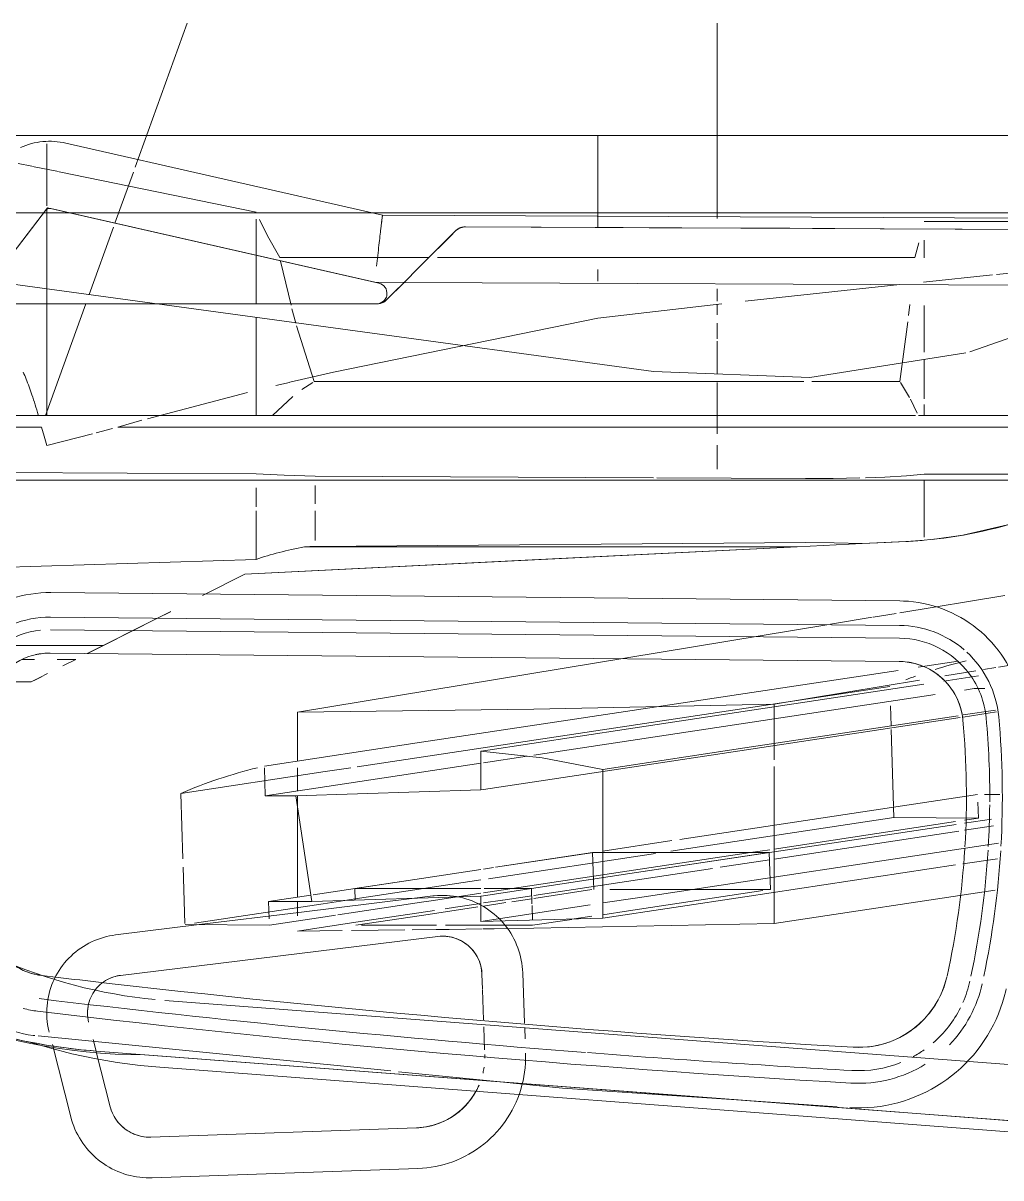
# Model space of a CAD drawing. Header units: inches. Extents: x -1221 to 179, y -822 to 880.
# Drawn here: x 97.21 to 101.69, y -49.23 to -43.93 of the extents above; entities that cross this region are included whole.
import ezdxf

# ---------------------------------------------------------------- set-up
doc = ezdxf.new("R2010")
doc.units = ezdxf.units.IN
doc.header["$MEASUREMENT"] = 0
doc.layers.add('X1$0$I-FURN', color=30, linetype='Continuous', lineweight=9)

# ---------------------------------------------------------------- blocks, each defined once
blk = doc.blocks.new('X1$0$Allsteel Seating Acuity Work-Conference Chair1 - Fully Adj_ Arms_ Mesh Back-V33-FIRST FLOOR POWER _ SIGNAL')
at = {"layer": 'X1$0$I-FURN', "lineweight": 13}
for p, q in [((12.1969, -1.3862), (12.663, 4.7339)), ((7.9794, 3.5639), (7.9794, 0.6902)), ((7.9794, -2.5665), (7.9794, 3.5639)), ((9.2639, 3.4382), (9.2639, 2.1861)), ((9.2639, 2.1861), (9.2639, 3.4382)), ((8.3354, -2.7972), (8.3354, 3.2574)), ((8.3744, 2.1861), (8.3744, 3.1179)), ((9.5332, 2.1861), (9.5332, 3.0243)), ((8.7613, 2.9975), (8.9718, 2.3963)), ((9.5606, 2.1861), (9.5606, 2.8632)), ((9.5606, 2.8632), (9.5606, 0.9451)), ((8.6177, 2.5185), (8.5852, 2.8402)), ((9.3178, -1.5106), (9.3178, 2.7098)), ((8.6524, 2.1831), (8.6196, 2.5002)), ((9.833, 2.2229), (9.813, 2.3642)), ((8.5415, 2.1861), (8.4606, 2.1861)), ((8.9746, 2.1861), (8.7597, 2.1861)), ((9.188, 2.1861), (9.0072, 2.1861)), ((9.2639, 2.1861), (9.2146, 2.1861)), ((9.2639, 2.1861), (9.2639, 2.16)), ((9.8232, 2.1861), (9.5606, 2.1861)), ((9.5606, 2.1082), (9.5606, 2.1826)), ((8.5389, 2.1443), (8.4724, 2.1624)), ((8.5389, -0.045), (8.5389, 2.1443)), ((8.806, 2.1146), (8.7557, 2.1205)), ((9.1825, 2.1198), (9.1131, 2.0779)), ((9.2531, 2.1551), (9.1893, 2.1235)), ((9.2639, -0.8016), (9.2639, 2.1465)), ((9.2639, -0.8016), (9.2639, 2.1465)), ((8.7407, 1.3666), (8.6637, 2.0755)), ((9.1087, 2.075), (8.8353, 2.1111)), ((9.1087, 1.6716), (9.1087, 2.075)), ((9.5606, 2.0106), (9.5606, 2.1053)), ((9.8523, 1.9024), (9.8424, 2.1033)), ((9.5606, 1.9084), (9.5606, 2.0012)), ((9.5606, 1.7693), (9.5606, 1.8884)), ((9.8671, 1.6037), (9.8523, 1.9024)), ((9.8523, 1.9024), (9.8671, 1.6037)), ((9.5606, 1.2379), (9.5606, 1.766)), ((9.1087, -0.6104), (9.1087, 1.6346)), ((9.5504, 0.9607), (9.5536, 1.6421)), ((9.8473, 1.6421), (9.8649, -0.6061)), ((9.9923, -0.9273), (9.8671, 1.6037)), ((9.8671, -0.6542), (9.8671, 1.6037)), ((7.7835, 1.2379), (7.4644, 1.2379)), ((8.3611, 1.2379), (7.7835, 1.2379)), ((8.7404, 1.2379), (8.683, 1.2379)), ((8.8185, 0.6902), (8.7527, 1.2597)), ((8.8019, 1.2379), (8.753, 1.2379)), ((8.913, 1.2379), (8.8408, 1.2379)), ((9.0745, 1.2379), (8.923, 1.2379)), ((9.2122, 1.2379), (9.1132, 1.2379)), ((9.2639, 1.2379), (9.2125, 1.2379)), ((9.3482, 1.2379), (9.2639, 1.2379)), ((9.5112, 1.2379), (9.401, 1.2379)), ((9.5606, -0.6061), (9.5606, 1.2379)), ((9.0633, 0.9451), (8.6481, -2.0903)), ((9.5428, -0.6061), (9.5503, 0.9451)), ((9.5606, 0.9451), (9.5606, -3.4708)), ((7.9794, 0.6902), (7.9794, -1.8357)), ((8.3984, 0.6902), (7.9794, 0.6902)), ((8.6478, 0.6902), (8.5954, 0.6902)), ((8.5389, -0.7683), (8.5389, -0.0829)), ((8.8532, -0.6909), (9.1087, -0.6104)), ((9.1123, -0.6165), (9.1456, -0.6673)), ((9.5606, -0.7409), (9.5606, -0.6087)), ((9.6691, -0.6061), (9.5856, -0.6061)), ((9.8371, -0.6061), (9.7019, -0.6061)), ((8.5561, -0.7645), (8.7587, -0.7161)), ((8.7753, -0.7118), (8.8403, -0.6945)), ((9.1274, -0.7856), (9.1125, -0.7232)), ((9.177, -0.7085), (9.2639, -0.8016)), ((9.5606, -0.8683), (9.5606, -0.7487)), ((9.2639, -0.8016), (9.2639, -0.8768)), ((8.1466, -1.7787), (8.3315, -0.8768)), ((8.7523, -0.8768), (8.364, -0.8768)), ((9.2639, -0.8768), (8.8141, -0.8768)), ((9.2639, -0.8768), (9.2639, -3.4174)), ((9.2639, -3.4174), (9.2639, -0.8768)), ((9.5246, -2.296), (9.5321, -0.8768)), ((9.5606, -2.0042), (9.5606, -0.8768)), ((9.6839, -0.8768), (9.5965, -0.8768)), ((9.9247, -0.8768), (9.7019, -0.8768)), ((9.9247, -0.8768), (10.003, -3.3609)), ((9.2793, -1.3749), (9.1591, -0.9158)), ((9.9923, -0.9273), (10.0902, -1.1215)), ((10.0886, -1.1184), (9.9923, -0.9273)), ((8.1246, -1.4306), (7.4644, -1.1921)), ((7.4644, -1.1921), (8.1246, -1.4306)), ((10.1941, -1.3278), (10.1638, -1.2675)), ((10.1646, -1.2691), (10.1941, -1.3278)), ((10.1945, -1.3285), (10.3569, -1.651)), ((10.3189, -1.5756), (10.1945, -1.3285)), ((9.3178, -1.5106), (9.2865, -1.4006)), ((8.3817, -1.5235), (8.1478, -1.439)), ((8.1478, -1.439), (8.3817, -1.5235)), ((8.7094, -1.642), (8.3998, -1.5301)), ((8.3998, -1.5301), (8.7094, -1.642)), ((9.3439, -1.6104), (9.3243, -1.5354)), ((10.3563, -1.6497), (10.3189, -1.5756)), ((10.3189, -2.1375), (10.3189, -1.5756)), ((9.4027, -1.8357), (9.3482, -1.6268)), ((9.2639, -1.8423), (8.7523, -1.6574)), ((8.7523, -1.6574), (9.2639, -1.8423)), ((10.3834, -1.7035), (10.4128, -1.7619)), ((10.3834, -1.789), (10.3834, -1.7035)), ((8.1216, -1.901), (8.1458, -1.783)), ((7.9794, -1.8357), (7.9794, -2.5662)), ((8.0668, -1.8357), (8.0182, -1.8357)), ((8.3023, -1.8357), (8.0673, -1.8357)), ((9.2639, -1.8357), (8.3156, -1.8357)), ((9.3178, -1.8601), (9.3599, -1.8478)), ((9.3599, -1.8478), (9.4027, -1.8357)), ((8.1078, -1.968), (8.121, -1.9039)), ((9.3178, -3.4271), (9.3178, -1.8601)), ((10.3834, -1.9498), (10.3834, -1.8917)), ((10.4863, -1.9078), (10.4765, -1.8884)), ((10.4865, -2.0155), (10.4865, -1.9083))]:
    blk.add_line(p, q, dxfattribs=at)
at = {"layer": 'X1$0$I-FURN'}
for p, q in [((11.9474, -1.2944), (12.3946, 4.578)), ((12.3946, 4.578), (11.9474, -1.2944)), ((10.0895, 4.5154), (10.4181, 2.5277)), ((12.2541, -1.3178), (12.7014, 4.5547)), ((12.6247, 4.2318), (12.1799, -1.6096)), ((8.3607, 3.1207), (8.3455, -0.2974)), ((8.4126, 3.1204), (8.4077, 2.0031)), ((8.6684, 3.1193), (8.6537, -0.1962)), ((8.6537, -0.1962), (8.6684, 3.1193)), ((10.1693, 2.0747), (10.0895, 2.5572)), ((10.4202, 2.5152), (10.4295, 2.4591)), ((10.6379, 2.3655), (10.6156, 2.5131)), ((10.6475, 2.3649), (10.6244, 2.5175)), ((11.0027, 2.5336), (11.0027, 2.4628)), ((11.1342, 2.3712), (11.1155, 2.4953)), ((11.1473, 2.5045), (11.1673, 2.3717)), ((11.4764, 0.8724), (11.2264, 2.5274)), ((11.3214, 2.3633), (11.2974, 2.5221)), ((11.5949, 1.499), (11.4418, 2.5124)), ((10.5174, 2.4162), (10.5174, 2.4646)), ((10.4353, 2.424), (10.4589, 2.281)), ((10.4833, 2.2762), (10.4592, 2.4359)), ((10.5241, 2.3719), (10.5174, 2.4162)), ((11.2089, 1.0664), (11.0027, 2.4315)), ((11.0383, 2.4327), (11.1116, 2.435)), ((11.1116, 2.435), (11.1086, 2.0481)), ((11.1116, 2.435), (11.1213, 2.371)), ((10.4196, 2.159), (10.3919, 2.3428)), ((10.789, 1.3648), (10.6414, 2.3425)), ((10.8768, 0.8467), (10.6495, 2.3513)), ((11.3659, 0.8374), (11.1398, 2.334)), ((11.1714, 2.345), (11.2991, 1.499)), ((11.4722, 1.3648), (11.3263, 2.3309)), ((11.1275, 2.3297), (11.253, 1.499)), ((10.8224, 0.3969), (10.5444, 2.2373)), ((10.7015, 0.8315), (10.497, 2.1858)), ((10.4781, 2.1652), (10.5882, 1.499)), ((10.115, 2.0752), (10.0769, -1.8177)), ((10.1897, -1.8188), (10.2278, 2.0741)), ((10.2857, 2.0735), (10.2476, -1.8194)), ((10.3545, -1.8204), (10.3926, 2.0725)), ((10.3926, 2.0725), (10.3545, -1.8204)), ((10.3926, 2.0725), (10.3545, -1.8204)), ((10.7635, -0.1176), (10.4334, 2.0676)), ((10.1895, 1.9522), (10.172, 2.0581)), ((10.8757, -0.4131), (10.5069, 2.0291)), ((10.6878, 2.0348), (10.5962, 2.0319)), ((11.0578, 2.0465), (10.7047, 2.0353)), ((11.1086, 2.0481), (11.0609, 2.0466)), ((11.263, 1.0255), (11.1086, 2.0481)), ((10.2217, 1.7574), (10.1901, 1.9487)), ((12.407, 1.3724), (12.4354, 1.7882)), ((10.6258, -0.6865), (10.2245, 1.7405)), ((10.5882, 1.499), (10.8445, 1.499)), ((10.8752, 1.499), (11.5949, 1.499)), ((11.2561, 1.4784), (11.2694, 1.3906)), ((11.2694, 1.4764), (11.4381, 1.4817)), ((11.2694, 0.6662), (11.2694, 1.4764)), ((11.2694, 1.4764), (11.3659, 0.8374)), ((11.3024, 1.4774), (11.3365, 1.2516)), ((11.4381, 1.4817), (11.4381, 0.7457)), ((11.5363, 0.8315), (11.4435, 1.4462)), ((11.2694, 1.3906), (11.4542, 0.1666)), ((10.8875, 0.7126), (10.789, 1.3648)), ((11.5707, 0.7126), (11.4722, 1.3648)), ((11.342, 1.2155), (11.4656, 0.3969)), ((11.2623, 0.7126), (11.2145, 1.0295)), ((11.3893, 0.1894), (11.2738, 0.9542)), ((11.5005, 0.7126), (11.4764, 0.8724)), ((10.8019, 0.1666), (10.7015, 0.8315)), ((10.9795, 0.1666), (10.8768, 0.8467)), ((11.4672, 0.1666), (11.3659, 0.8374)), ((11.3659, 0.8374), (11.434, 0.3862)), ((11.5543, 0.7126), (11.5363, 0.8315)), ((11.5707, 0.7126), (10.8875, 0.7126)), ((11.5849, 0.154), (11.5707, 0.7126)), ((11.3365, 0.2216), (11.2684, 0.6723)), ((11.4381, 0.6716), (11.2694, 0.6662)), ((11.2694, 0.6662), (11.3365, 0.2216)), ((11.4394, 0.6633), (11.4796, 0.3969)), ((11.5849, 0.154), (11.5091, 0.6556)), ((11.574, 0.582), (11.5617, 0.6634)), ((11.6028, 0.3916), (11.5757, 0.5712)), ((11.5041, 0.3884), (11.434, 0.3862)), ((11.434, 0.3862), (11.434, 0.1696)), ((11.4671, 0.3873), (11.487, 0.2555)), ((11.481, 0.3877), (11.4949, 0.2959)), ((11.5789, 0.3908), (11.5118, 0.3887)), ((11.6028, 0.1118), (11.6028, 0.3916)), ((10.8571, 0.1666), (10.827, 0.3659)), ((12.0523, 0.3543), (11.8206, 0.3462)), ((12.1242, 0.3568), (12.073, 0.355)), ((12.236, 0.3586), (12.2155, 0.3593)), ((12.297, 0.3515), (12.2767, 0.3547)), ((12.317, 0.3475), (12.297, 0.3515)), ((12.3369, 0.3427), (12.317, 0.3475)), ((11.499, 0.2686), (11.5144, 0.1666)), ((11.3448, 0.1666), (11.3379, 0.2123)), ((11.3379, 0.2123), (11.3448, 0.1666)), ((11.4872, 0.2538), (11.5004, 0.1666)), ((11.5512, 0.2144), (11.542, 0.2029)), ((11.5814, 0.2465), (11.5709, 0.2362)), ((11.6198, 0.1646), (11.619, 0.2158)), ((12.2746, -0.2237), (12.3209, 0.2423)), ((10.8038, 0.154), (10.8019, 0.1666)), ((10.9814, 0.154), (10.9795, 0.1666)), ((11.4691, 0.154), (11.4672, 0.1666)), ((11.6219, 0.0091), (11.6198, 0.1596)), ((11.8963, 0.1617), (11.8272, 0.1593)), ((11.8272, 0.1593), (11.8963, 0.1617)), ((11.8272, 0.1593), (11.8963, 0.1617)), ((11.8963, 0.1617), (11.8272, 0.1593)), ((12.0369, 0.1666), (11.8982, 0.1618)), ((11.8982, 0.1618), (12.0369, 0.1666)), ((11.8982, 0.1618), (12.0369, 0.1666)), ((12.0369, 0.1666), (11.8982, 0.1618)), ((12.1231, 0.1696), (12.069, 0.1678)), ((12.069, 0.1678), (12.1231, 0.1696)), ((12.069, 0.1678), (12.1231, 0.1696)), ((12.1231, 0.1696), (12.069, 0.1678)), ((12.1746, 0.1714), (12.1239, 0.1697)), ((12.1239, 0.1697), (12.1746, 0.1714)), ((12.1239, 0.1697), (12.1746, 0.1714)), ((12.1746, 0.1714), (12.1239, 0.1697)), ((10.8038, 0.154), (10.9814, 0.154)), ((10.9001, -0.1176), (10.859, 0.154)), ((10.9814, 0.154), (11.0083, -0.6948)), ((11.3877, -0.1176), (11.3467, 0.154)), ((11.3467, 0.154), (11.3877, -0.1176)), ((11.4817, -0.4224), (11.3946, 0.154)), ((11.434, 0.154), (11.434, -0.4239)), ((11.4561, 0.154), (11.4725, 0.0455)), ((11.4691, 0.154), (11.5849, 0.154)), ((11.4936, -0.6215), (11.4691, 0.154)), ((11.5023, 0.154), (11.5198, 0.0379)), ((11.5184, 0.1403), (11.5287, 0.0718)), ((11.6028, -0.0083), (11.6028, 0.1118)), ((11.5287, 0.0718), (11.5573, -0.1176)), ((8.4175, 0.0386), (8.5415, -0.0855)), ((11.4725, 0.0455), (11.489, -0.0637)), ((11.5198, 0.0379), (11.527, -0.0093)), ((11.6226, -0.0505), (11.6219, 0.0091)), ((11.6028, -0.3936), (11.6028, -0.0498)), ((11.624, -0.1611), (11.6226, -0.0505)), ((11.654, -0.0435), (11.8325, -1.4976)), ((11.8325, -1.4976), (11.654, -0.0435)), ((11.8325, -1.4976), (11.654, -0.0435)), ((11.654, -0.0435), (11.8325, -1.4976)), ((11.4684, -0.0663), (11.4787, -0.1504)), ((11.489, -0.0637), (11.4971, -0.1176)), ((11.5343, -0.0582), (11.5888, -0.419)), ((10.8723, -0.8385), (10.7635, -0.1176)), ((11.0083, -0.8342), (10.9001, -0.1176)), ((11.4628, -0.6143), (11.3877, -0.1176)), ((11.3877, -0.1176), (11.434, -0.4239)), ((11.4787, -0.1504), (11.5439, -0.681)), ((11.4971, -0.1176), (11.5429, -0.4205)), ((11.5573, -0.1176), (11.6028, -0.4186)), ((12.5745, -1.3588), (12.532, -0.141)), ((12.532, -0.141), (12.5745, -1.3588)), ((12.532, -0.141), (12.5745, -1.3588)), ((12.5745, -1.3588), (12.532, -0.141)), ((12.7614, -1.3522), (12.7189, -0.1345)), ((8.6537, -0.1962), (8.6531, -0.3326)), ((8.6531, -0.3326), (8.6537, -0.1962)), ((11.627, -0.4388), (11.6244, -0.194)), ((8.734, -0.278), (8.6795, -0.2235)), ((12.1105, -1.8749), (12.2711, -0.2587)), ((8.3455, -0.2974), (8.0149, -1.7487)), ((8.6574, -0.3135), (8.3114, -1.8324)), ((8.3677, -0.2999), (8.3465, -0.2975)), ((8.3149, -1.817), (8.6531, -0.3326)), ((8.6531, -0.3326), (8.3149, -1.817)), ((8.3149, -1.817), (8.6531, -0.3326)), ((8.7523, -0.3222), (8.7523, -2.1578)), ((8.7523, -2.1578), (8.7523, -0.3242)), ((8.7523, -0.3242), (8.7523, -2.1578)), ((8.7523, -2.1578), (8.7523, -0.3242)), ((11.434, -0.4239), (11.4873, -0.4222)), ((11.4888, -0.4696), (11.4817, -0.4224)), ((11.5429, -0.4205), (11.5552, -0.5021)), ((11.5888, -0.419), (11.6292, -0.6865)), ((10.8978, -0.5595), (10.88, -0.4415)), ((11.5039, -0.5695), (11.4888, -0.4696)), ((11.5567, -0.512), (11.5638, -0.5591)), ((11.6292, -0.6865), (11.6274, -0.4824)), ((10.9977, -1.2213), (10.8978, -0.5595)), ((11.5928, -1.1583), (11.5039, -0.5695)), ((11.5638, -0.5591), (11.6025, -0.8154)), ((11.0083, -0.6948), (11.4936, -0.6215)), ((11.4936, -0.8188), (11.4645, -0.6259)), ((11.4936, -0.8188), (11.4936, -0.6215)), ((10.6258, -0.6865), (10.8494, -0.6865)), ((10.8806, -0.6865), (10.986, -0.6865)), ((11.008, -0.6865), (11.4737, -0.6865)), ((11.4936, -0.6865), (11.559, -0.6865)), ((11.5439, -0.681), (11.6, -1.138)), ((11.0083, -0.6948), (11.0083, -0.8342)), ((11.0083, -0.8342), (10.881, -0.8382)), ((11.5732, -0.8163), (11.4936, -0.8188)), ((11.5995, -1.2022), (11.6025, -0.8154)), ((11.6, -1.138), (11.6469, -1.5204)), ((10.9977, -1.2213), (11.2973, -1.2118)), ((11.3365, -1.2106), (11.5954, -1.2024)), ((12.1827, -1.6093), (12.435, -1.545)), ((12.435, -1.545), (12.1827, -1.6093)), ((12.435, -1.545), (12.1827, -1.6093)), ((12.1827, -1.6093), (12.435, -1.545)), ((12.1267, -1.6236), (12.1799, -1.61)), ((12.1799, -1.61), (12.1267, -1.6236)), ((12.1799, -1.61), (12.1267, -1.6236)), ((12.1267, -1.6236), (12.1799, -1.61)), ((12.1502, -1.8106), (12.4812, -1.7262)), ((11.8226, -1.7873), (11.8352, -1.7943)), ((11.8352, -1.7943), (11.848, -1.8008)), ((11.848, -1.8008), (11.8611, -1.8067)), ((8.3114, -1.8324), (8.7523, -2.1701)), ((8.6439, -2.0871), (8.3239, -1.842)), ((8.3239, -1.842), (8.6439, -2.0871)), ((8.6439, -2.0871), (8.3239, -1.842)), ((11.8611, -1.8067), (11.8744, -1.8122)), ((11.9579, -1.8334), (11.9722, -1.835)), ((12.0009, -1.8363), (12.0153, -1.8362)), ((12.0153, -1.8362), (12.0297, -1.8354)), ((12.0583, -1.8322), (12.0725, -1.8298)), ((12.1081, -1.8981), (12.1089, -1.8914))]:
    blk.add_line(p, q, dxfattribs=at)
at = {"layer": 'X1$0$I-FURN', "flags": 128}
for points in [[(12.1799, -1.6096), (12.2734, -0.3811), (12.3595, 0.7487), (12.4363, 1.7575), (12.5024, 2.6256), (12.5565, 3.336), (12.5976, 3.8749), (12.6247, 4.2318), (12.6375, 4.3995)], [(8.4076, 1.985), (8.4093, 2.3614), (8.4126, 3.1094)], [(10.5905, 2.6346), (10.568, 2.6302), (10.5457, 2.6249), (10.5236, 2.6188), (10.5017, 2.6118), (10.4802, 2.6039), (10.459, 2.5951), (10.4382, 2.5855), (10.4177, 2.5751), (10.3977, 2.5639), (10.3782, 2.5518), (10.3592, 2.5391), (10.3407, 2.5255), (10.3227, 2.5112), (10.3053, 2.4963), (10.2886, 2.4806), (10.2725, 2.4643), (10.257, 2.4473), (10.2423, 2.4298), (10.2282, 2.4117), (10.2149, 2.393), (10.2023, 2.3738), (10.1906, 2.3541), (10.1796, 2.334)], [(12.0845, 2.4912), (12.06, 2.5043), (12.035, 2.5163), (12.0096, 2.5273), (11.9837, 2.5372), (11.9575, 2.5462), (11.9309, 2.5541), (11.904, 2.5609), (11.895, 2.5629)], [(12.2188, 2.3937), (12.1981, 2.4122), (12.1767, 2.4298), (12.1546, 2.4465), (12.1318, 2.4624), (12.1084, 2.4773), (12.0845, 2.4912)], [(12.4393, 1.8459), (12.4403, 1.8736), (12.4403, 1.9013), (12.4391, 1.929), (12.4368, 1.9567), (12.4334, 1.9842), (12.4289, 2.0116), (12.4233, 2.0387), (12.4167, 2.0656), (12.4089, 2.0923), (12.4001, 2.1185), (12.3903, 2.1445), (12.3794, 2.17), (12.3676, 2.195), (12.3547, 2.2196), (12.3408, 2.2436), (12.3261, 2.2671), (12.3103, 2.2899), (12.2937, 2.3121), (12.2762, 2.3336), (12.2579, 2.3544), (12.2387, 2.3745), (12.2188, 2.3937)], [(10.1796, 2.334), (10.1694, 2.3134), (10.1601, 2.2925), (10.1516, 2.2712), (10.144, 2.2495), (10.1372, 2.2276), (10.1313, 2.2055), (10.1263, 2.1831), (10.1223, 2.1605), (10.1191, 2.1378), (10.1168, 2.115), (10.1154, 2.0921), (10.115, 2.0752)], [(8.4077, 2.0031), (8.4048, 1.3463), (8.4024, 0.8067), (8.4005, 0.3853), (8.3991, 0.083)], [(8.3991, 0.083), (8.4007, 0.4299), (8.4029, 0.9261), (8.4058, 1.5705), (8.4076, 1.985)], [(10.5882, 1.499), (10.6117, 0.3969), (10.6258, -0.6865)], [(11.619, 0.2158), (11.6163, 0.3969), (11.5949, 1.499)], [(12.3209, 0.2423), (12.3494, 0.5289), (12.407, 1.3724)], [(10.8875, 0.7126), (10.8347, 0.4358), (10.8038, 0.154)], [(11.8206, 0.3462), (11.806, 0.3454), (11.7913, 0.344), (11.7767, 0.342), (11.7622, 0.3395), (11.7479, 0.3363), (11.7336, 0.3326), (11.7196, 0.3283), (11.7057, 0.3235), (11.692, 0.3181), (11.6785, 0.3122), (11.6653, 0.3057), (11.6523, 0.2987), (11.6397, 0.2912), (11.6273, 0.2832), (11.6153, 0.2747), (11.6036, 0.2658), (11.5923, 0.2564), (11.5814, 0.2465)], [(12.2155, 0.3593), (12.1951, 0.3592), (12.1896, 0.3591)], [(12.2767, 0.3547), (12.2564, 0.357), (12.236, 0.3586)], [(12.3761, 0.3308), (12.3566, 0.3372), (12.3369, 0.3427)], [(12.7189, -0.1345), (12.7177, -0.1141), (12.7158, -0.0937), (12.713, -0.0734), (12.7095, -0.0532), (12.7051, -0.0332), (12.7, -0.0134), (12.694, 0.0061), (12.6873, 0.0255), (12.6798, 0.0445), (12.6715, 0.0633), (12.6625, 0.0816), (12.6528, 0.0997), (12.6424, 0.1173), (12.6312, 0.1344), (12.6194, 0.1512), (12.607, 0.1674), (12.5939, 0.1831), (12.5801, 0.1983), (12.5658, 0.2129), (12.5509, 0.227), (12.5355, 0.2404), (12.5195, 0.2532), (12.503, 0.2654), (12.4861, 0.2768), (12.4687, 0.2877), (12.4509, 0.2977), (12.4327, 0.3071), (12.4142, 0.3158), (12.3953, 0.3237), (12.3761, 0.3308)], [(11.5709, 0.2362), (11.5608, 0.2255), (11.5512, 0.2144)], [(11.542, 0.2029), (11.5332, 0.1911), (11.525, 0.1789), (11.5172, 0.1664), (11.5099, 0.1536)], [(11.5099, 0.1536), (11.5032, 0.1405), (11.497, 0.1272), (11.4913, 0.1136), (11.4862, 0.0998), (11.4816, 0.0858), (11.4776, 0.0717), (11.4742, 0.0574)], [(11.4742, 0.0574), (11.4713, 0.0429), (11.469, 0.0284), (11.4673, 0.0138)], [(8.4077, 0.0512), (8.4122, 0.0446), (8.4175, 0.0386)], [(8.5218, -0.0658), (8.4785, -0.0225), (8.4433, 0.0127), (8.4175, 0.0386)], [(11.4673, 0.0138), (11.4662, -0.0009), (11.4657, -0.0156), (11.4657, -0.0303)], [(11.4657, -0.0303), (11.4664, -0.045), (11.4676, -0.0597), (11.4684, -0.0663)], [(8.5415, -0.0855), (8.5876, -0.1316), (8.6522, -0.1962), (8.734, -0.278)], [(12.1355, -1.9246), (12.1657, -1.8233), (12.192, -1.7207), (12.214, -1.6172), (12.232, -1.513), (12.2457, -1.408), (12.2541, -1.3178)], [(12.4812, -1.7262), (12.4956, -1.7222), (12.5097, -1.7177), (12.5237, -1.7125), (12.5375, -1.7069), (12.5511, -1.7007), (12.5643, -1.6939), (12.5774, -1.6867), (12.5901, -1.6789), (12.6024, -1.6706), (12.6145, -1.6618), (12.6262, -1.6526), (12.6375, -1.6429), (12.6484, -1.6327), (12.6588, -1.6221), (12.6689, -1.6111), (12.6785, -1.5998), (12.6877, -1.588), (12.6963, -1.5759), (12.7045, -1.5634), (12.7122, -1.5507), (12.7193, -1.5376), (12.726, -1.5242), (12.7321, -1.5106), (12.7376, -1.4968), (12.7426, -1.4828), (12.747, -1.4685), (12.7508, -1.4542), (12.7541, -1.4396), (12.7568, -1.425), (12.7589, -1.4102), (12.7604, -1.3954), (12.7613, -1.3805), (12.7616, -1.3656), (12.7614, -1.3522)], [(11.6469, -1.5204), (11.649, -1.5347), (11.6516, -1.5488), (11.6547, -1.5628), (11.6585, -1.5767), (11.6628, -1.5905), (11.6676, -1.604), (11.673, -1.6174), (11.6789, -1.6305), (11.6853, -1.6434), (11.6922, -1.656), (11.6996, -1.6683), (11.7075, -1.6804), (11.7159, -1.6921), (11.7248, -1.7034), (11.7341, -1.7144), (11.7438, -1.725), (11.7539, -1.7352), (11.7645, -1.745), (11.7754, -1.7544), (11.7867, -1.7633), (11.7983, -1.7718), (11.8103, -1.7797), (11.8226, -1.7873)], [(8.0149, -1.7487), (8.0122, -1.7617), (8.01, -1.7748), (8.0084, -1.788), (8.0073, -1.8012), (8.0067, -1.8145), (8.0066, -1.8278), (8.0071, -1.8411), (8.0081, -1.8543), (8.0096, -1.8675), (8.0117, -1.8807), (8.0143, -1.8937), (8.0174, -1.9066), (8.021, -1.9194), (8.0252, -1.932), (8.0298, -1.9445), (8.0349, -1.9568)], [(10.0769, -1.8177), (10.0771, -1.8407), (10.0783, -1.8636), (10.0804, -1.8864), (10.0833, -1.9091), (10.0872, -1.9317), (10.092, -1.9542), (10.0977, -1.9764), (10.1042, -1.9984), (10.1117, -2.0201), (10.12, -2.0414), (10.1291, -2.0625), (10.1391, -2.0831), (10.1499, -2.1034)], [(11.8744, -1.8122), (11.8879, -1.8171), (11.9016, -1.8215), (11.9155, -1.8253), (11.9295, -1.8286)], [(11.9295, -1.8286), (11.9437, -1.8313), (11.9579, -1.8334)], [(11.9722, -1.835), (11.9866, -1.8359), (12.0009, -1.8363)], [(12.0297, -1.8354), (12.044, -1.8341), (12.0583, -1.8322)], [(12.0725, -1.8298), (12.0866, -1.8268), (12.093, -1.8252)], [(12.074, -2.0311), (12.0819, -2.0096), (12.0889, -1.9877), (12.095, -1.9656), (12.1003, -1.9433), (12.1046, -1.9208), (12.1081, -1.8981)]]:
    blk.add_lwpolyline(points, dxfattribs=at)
at = {"layer": 'X1$0$I-FURN', "lineweight": 13, "flags": 128}
for points in [[(9.813, 2.3642), (9.7664, 2.5689), (9.7524, 2.6164)], [(8.9768, 2.377), (9.0906, 1.6621), (9.0633, 0.9451)], [(9.5501, 1.9178), (9.5466, 2.006), (9.5406, 2.1054), (9.5332, 2.1861)], [(9.8424, 2.1033), (9.847, 2.0093), (9.8523, 1.9024)], [(9.5536, 1.6421), (9.5532, 1.7691), (9.5508, 1.8922)], [(9.8523, 1.9024), (9.848, 1.7745), (9.8473, 1.6421)], [(9.8671, 1.6037), (9.9303, 0.3273), (9.9923, -0.9273)], [(9.1122, -0.7218), (9.0658, -0.5217), (8.8185, 0.6902)], [(9.5321, -0.8768), (9.5383, -0.7472), (9.5428, -0.6061)], [(9.8649, -0.6061), (9.866, -0.6303), (9.8671, -0.6542)], [(8.366, -0.8608), (8.4406, -0.8237), (8.5389, -0.7683)], [(10.4765, -1.8884), (10.4658, -1.8672), (10.4481, -1.8321)], [(10.4627, -1.861), (10.4817, -1.8986), (10.4863, -1.9078)]]:
    blk.add_lwpolyline(points, dxfattribs=at)
at = {"layer": 'X1$0$I-FURN', "lineweight": 13}
for centre, radius, start, end in [((7.7414, 1.9993), 2.1036, 5.0935, 18.3431), ((9.5606, -1.3862), 2.6363, 270, 360)]:
    blk.add_arc(centre, radius, start, end, dxfattribs=at)
at = {"layer": 'X1$0$I-FURN'}
for centre, radius, start, end in [((11.0139, -1.475), 4.0201, 86.7777, 95.2473), ((10.6884, 2.0696), 0.4606, 95.2473, 137.3431), ((11.0139, -1.475), 4.0201, 78.207, 86.469), ((10.6884, 2.0696), 0.4027, 95.2473, 126.4815), ((11.0139, -1.475), 3.9623, 89.6814, 95.2473), ((11.0139, -1.475), 3.9623, 86.7177, 89.4694), ((11.0139, -1.475), 3.9623, 78.0113, 86.469), ((11.7472, 1.8856), 0.5804, 45.958, 77.6907), ((10.6884, 2.0696), 0.4027, 126.6274, 179.4389), ((11.7472, 1.8856), 0.5225, 66.3783, 77.6907), ((10.6884, 2.0696), 0.4606, 139.3127, 179.4389), ((10.6884, 2.0696), 0.2958, 95.2473, 124.3991), ((10.6884, 2.0696), 0.2958, 95.2473, 122.8041), ((10.6884, 2.0696), 0.2958, 95.2473, 122.8041), ((11.0139, -1.475), 3.8553, 86.6024, 95.2473), ((11.0139, -1.475), 3.8553, 86.6024, 95.2473), ((11.0139, -1.475), 3.8553, 86.6024, 95.2473), ((11.0139, -1.475), 3.8553, 77.6907, 86.469), ((11.0139, -1.475), 3.8553, 77.6907, 86.469), ((11.0139, -1.475), 3.8553, 77.6907, 86.469), ((11.7472, 1.8856), 0.5225, 40.8559, 63.4036), ((10.6884, 2.0696), 0.2958, 123.3111, 179.4389), ((10.6884, 2.0696), 0.2958, 123.3111, 165.407), ((11.7472, 1.8856), 0.4156, 64.1949, 77.142), ((11.7472, 1.8856), 0.4156, 64.1949, 77.142), ((11.7472, 1.8856), 0.4156, 356.7158, 77.0589), ((10.6884, 2.0696), 0.2958, 137.3431, 151.6598), ((11.7472, 1.8856), 0.4156, 50.6991, 57.96), ((11.7472, 1.8856), 0.4156, 50.6991, 57.96), ((10.6884, 2.0696), 0.2958, 159.0384, 179.4389), ((11.7472, 1.8856), 0.4156, 37.2032, 46.3229), ((11.7472, 1.8856), 0.4156, 23.7074, 46.3229), ((11.7472, 1.8856), 0.5225, 28.6457, 35.2154), ((11.7472, 1.8856), 0.5804, 356.7158, 31.8383), ((10.6884, 2.0696), 0.2958, 165.407, 179.4389), ((11.7472, 1.8856), 0.4156, 23.7074, 37.2032), ((11.7472, 1.8856), 0.5225, 356.7158, 21.7894), ((11.7472, 1.8856), 0.4156, 356.7158, 20.4064), ((11.7472, 1.8856), 0.4156, 356.7158, 20.4064), ((-48.2719, 5.3297), 60.5335, 353.36915, 356.715752), ((-48.2719, 5.3297), 60.5335, 353.36915, 356.715752), ((-48.2719, 5.3297), 60.5335, 353.36915, 356.715752), ((-48.2719, 5.3297), 60.6404, 355.567859, 356.715752), ((-48.2719, 5.3297), 60.6983, 353.180161, 356.714364), ((-48.2719, 5.3297), 60.6404, 353.180161, 355.558352), ((11.8335, -0.0214), 0.1808, 92, 187), ((11.8335, -0.0214), 0.1808, 93.0701, 128.343), ((11.8335, -0.0214), 0.1808, 93.0701, 128.343), ((11.8335, -0.0214), 0.1808, 92, 119.1429), ((12.2074, -0.1524), 0.3247, 89.1267, 92), ((12.2074, -0.1524), 0.3247, 89.1267, 92), ((12.2074, -0.1524), 0.3247, 77, 81.7399), ((12.2074, -0.1524), 0.3247, 77, 81.7399), ((11.8335, -0.0214), 0.1808, 132.7143, 146.2857), ((11.8335, -0.0214), 0.1808, 119.1429, 132.7143), ((12.2074, -0.1524), 0.3247, 54.9451, 66.6169), ((12.2074, -0.1524), 0.3247, 2, 66.6169), ((12.2074, -0.1524), 0.3247, 2, 62), ((12.2074, -0.1524), 0.3247, 32, 62), ((11.8335, -0.0214), 0.1808, 139.5, 187), ((11.8335, -0.0214), 0.1808, 153.345, 187), ((11.8335, -0.0214), 0.1808, 146.2857, 159.8571), ((12.2074, -0.1524), 0.3247, 31.6513, 47), ((11.8335, -0.0214), 0.1808, 159.8571, 173.4286), ((11.8335, -0.0214), 0.1808, 173.4286, 187), ((12.2074, -0.1524), 0.3247, 2, 23.7063), ((12.2074, -0.1524), 0.3247, 2, 17), ((8.7043, -0.3242), 0.048, 83.5824, 167.1649), ((8.7043, -0.3242), 0.048, 83.5824, 167.1649), ((8.7043, -0.3242), 0.048, 69.652, 83.5824), ((8.7043, -0.3242), 0.048, 69.652, 83.5824), ((8.7043, -0.3242), 0.048, 41.7912, 69.652), ((8.7043, -0.3242), 0.048, 41.7912, 69.652), ((8.7043, -0.3242), 0.048, 13.9304, 41.7912), ((8.7043, -0.3242), 0.048, 0, 41.7912), ((8.7043, -0.3242), 0.048, 0, 13.9304), ((9.6161, -1.1169), 2.338, 317.7582, 354.5421), ((9.6161, -1.1169), 2.338, 317.7582, 354.5421), ((12.3891, -1.3652), 0.1855, 284.3108, 2), ((12.3891, -1.3652), 0.1855, 284.3108, 2), ((12.3891, -1.3652), 0.1855, 336.1036, 2), ((12.3891, -1.3652), 0.1855, 336.1036, 2), ((12.3891, -1.3652), 0.1855, 310.2072, 336.1036), ((12.3891, -1.3652), 0.1855, 310.2072, 336.1036), ((12.004, -1.4766), 0.1728, 187, 214.8031), ((12.004, -1.4766), 0.1728, 187, 214.8031), ((12.004, -1.4766), 0.1728, 187, 208.4765), ((12.004, -1.4766), 0.1728, 187, 208.4765), ((12.3891, -1.3652), 0.1855, 284.3108, 310.2072), ((12.3891, -1.3652), 0.1855, 284.3108, 310.2072), ((12.004, -1.4766), 0.1728, 214.8031, 242.6062), ((12.004, -1.4766), 0.1728, 214.8031, 228.7046), ((12.004, -1.4766), 0.1728, 228.7046, 242.6062), ((12.004, -1.4766), 0.1728, 242.6062, 256.5077), ((12.004, -1.4766), 0.1728, 242.6062, 256.5077), ((9.5936, -1.4127), 2.5937, 347.504, 355.6447), ((-48.2719, 5.3297), 60.5335, 353.180161, 353.36915), ((-48.2719, 5.3297), 60.5335, 353.180161, 353.36915), ((-48.2719, 5.3297), 60.5335, 353.180161, 353.36915), ((12.004, -1.4766), 0.1728, 256.3487, 272.1406), ((12.004, -1.4766), 0.1728, 256.3487, 272.1406), ((12.004, -1.4766), 0.1728, 256.5077, 270.4093), ((12.004, -1.4766), 0.1728, 256.5077, 270.4093), ((12.004, -1.4766), 0.1728, 270.4093, 284.3108), ((12.004, -1.4766), 0.1728, 270.4093, 284.3108), ((8.3389, -1.8225), 0.0246, 167.1649, 232.5561), ((8.3389, -1.8225), 0.0246, 167.1649, 199.8605), ((8.3389, -1.8225), 0.0246, 199.8605, 232.5561), ((10.6503, -1.8233), 0.4606, 179.4389, 270), ((10.6503, -1.8233), 0.2958, 179.4389, 192.3762), ((10.6503, -1.8233), 0.2958, 179.4389, 192.3762), ((10.6503, -1.8233), 0.2958, 179.4389, 211.6023), ((10.6503, -1.8233), 0.4027, 185.8613, 213.0362), ((11.5396, -1.8233), 0.2958, 325.4534, 353.1802), ((11.5396, -1.8233), 0.2958, 325.4534, 353.1802), ((11.5396, -1.8233), 0.2958, 328.0114, 353.1802), ((11.5396, -1.8233), 0.4606, 344.7468, 353.1802)]:
    blk.add_arc(centre, radius, start, end, dxfattribs=at)
for centre, start_param, end_param in [((13.2111, 3.0205), 3.224537, 3.281916), ((13.2111, 3.0205), 3.318757, 3.337456), ((13.702, -0.2299), 3.223984, 3.367985)]:
    blk.add_ellipse(centre, major_axis=(2.8634, 0.4325), ratio=0.886817, start_param=start_param, end_param=end_param, dxfattribs=at)
at = {"layer": 'X1$0$I-FURN', "lineweight": 13}
for points in [[(9.8366, 2.1861), (9.8377, 2.1741), (9.8387, 2.1612), (9.8397, 2.1474)], [(9.8397, 2.1474), (9.8407, 2.1336), (9.8416, 2.1189), (9.8424, 2.1033)], [(9.8671, -0.6542), (9.8745, -0.6946), (9.8916, -0.772), (9.913, -0.8429), (9.9247, -0.8768)]]:
    blk.add_open_spline(points, degree=3, dxfattribs=at)
at = {"layer": 'X1$0$I-FURN'}
for points, knots in [([(8.3991, 0.083), (8.3991, 0.0804), (8.3994, 0.076), (8.4003, 0.0705), (8.4014, 0.0659), (8.4025, 0.0623), (8.404, 0.0586), (8.4056, 0.0549), (8.4069, 0.0525), (8.4077, 0.0512)], [-1, -1, -1, -1, -0.833333, -0.708333, -0.583333, -0.416667, -0.291667, -0.166667, 0, 0, 0, 0]), ([(8.4083, 0.0501), (8.4077, 0.0511), (8.4065, 0.0532), (8.405, 0.0563), (8.4036, 0.0595), (8.4022, 0.0633), (8.4009, 0.0677), (8.3996, 0.074), (8.3991, 0.0793), (8.3991, 0.083)], [-0.6666667, -0.6666667, -0.6666667, -0.6666667, -0.5833333, -0.5, -0.4166667, -0.3333333, -0.25, -0.1666667, 0, 0, 0, 0]), ([(8.4175, 0.0386), (8.4157, 0.0403), (8.4133, 0.0431), (8.4103, 0.047), (8.409, 0.0491), (8.4083, 0.0501)], [-1, -1, -1, -1, -0.8333333, -0.75, -0.6666667, -0.6666667, -0.6666667, -0.6666667]), ([(8.3456, -0.2974), (8.3459, -0.2974), (8.3481, -0.2976), (8.3582, -0.2988), (8.3757, -0.3008), (8.3879, -0.3022), (8.394, -0.3029)], [0.1428571, 0.1428571, 0.1428571, 0.1428571, 0.2857143, 0.5714286, 0.7857143, 1, 1, 1, 1]), ([(8.5789, -0.3241), (8.5625, -0.3222), (8.5296, -0.3185), (8.4828, -0.3131), (8.4411, -0.3083), (8.395, -0.303), (8.3741, -0.3006), (8.3677, -0.2999)], [0, 0, 0, 0, 0.166667, 0.333333, 0.5, 0.666667, 1, 1, 1, 1]), ([(8.734, -0.278), (8.7365, -0.2804), (8.74, -0.2846), (8.7442, -0.2912), (8.7469, -0.2966), (8.7492, -0.3025), (8.7515, -0.3108), (8.7523, -0.3176), (8.7523, -0.3222)], [-1, -1, -1, -1, -0.75, -0.625, -0.5, -0.375, -0.25, 0, 0, 0, 0])]:
    blk.add_open_spline(points, degree=3, knots=knots, dxfattribs=at)
for points in [[(8.3465, -0.2975), (8.3459, -0.2974), (8.3455, -0.2974), (8.3456, -0.2974)], [(8.7523, -0.3222), (8.7523, -0.318), (8.7515, -0.3098), (8.7479, -0.298), (8.742, -0.2871), (8.7369, -0.2808), (8.734, -0.278)], [(11.9662, -2.4607), (12.0254, -2.3266), (12.1212, -2.048), (12.1687, -1.7565), (12.1799, -1.6096)]]:
    blk.add_open_spline(points, degree=3, dxfattribs=at)
at = {"layer": 'X1$0$I-FURN', "lineweight": 13}
blk.add_open_spline([(9.0654, -1.9442), (9.076, -1.9396), (9.11, -1.9254), (9.1746, -1.9008), (9.2307, -1.8844), (9.2621, -1.8756)], degree=3, knots=[0.7840743, 0.7840743, 0.7840743, 0.7840743, 0.8125, 0.875, 0.953553, 0.953553, 0.953553, 0.953553], dxfattribs=at)
blk = doc.blocks.new('X1')
at = {"layer": 'X1$0$I-FURN', "rotation": 269.9999999999997}
blk.add_blockref('X1$0$Allsteel Seating Acuity Work-Conference Chair1 - Fully Adj_ Arms_ Mesh Back-V33-FIRST FLOOR POWER _ SIGNAL', (99.1516, -36.468), dxfattribs=at)

msp = doc.modelspace()

# ---------------------------------------------------------------- block references
at = {"color": 253}
msp.add_blockref('X1', (0, 0), dxfattribs=at)

doc.saveas('drawing.dxf')
